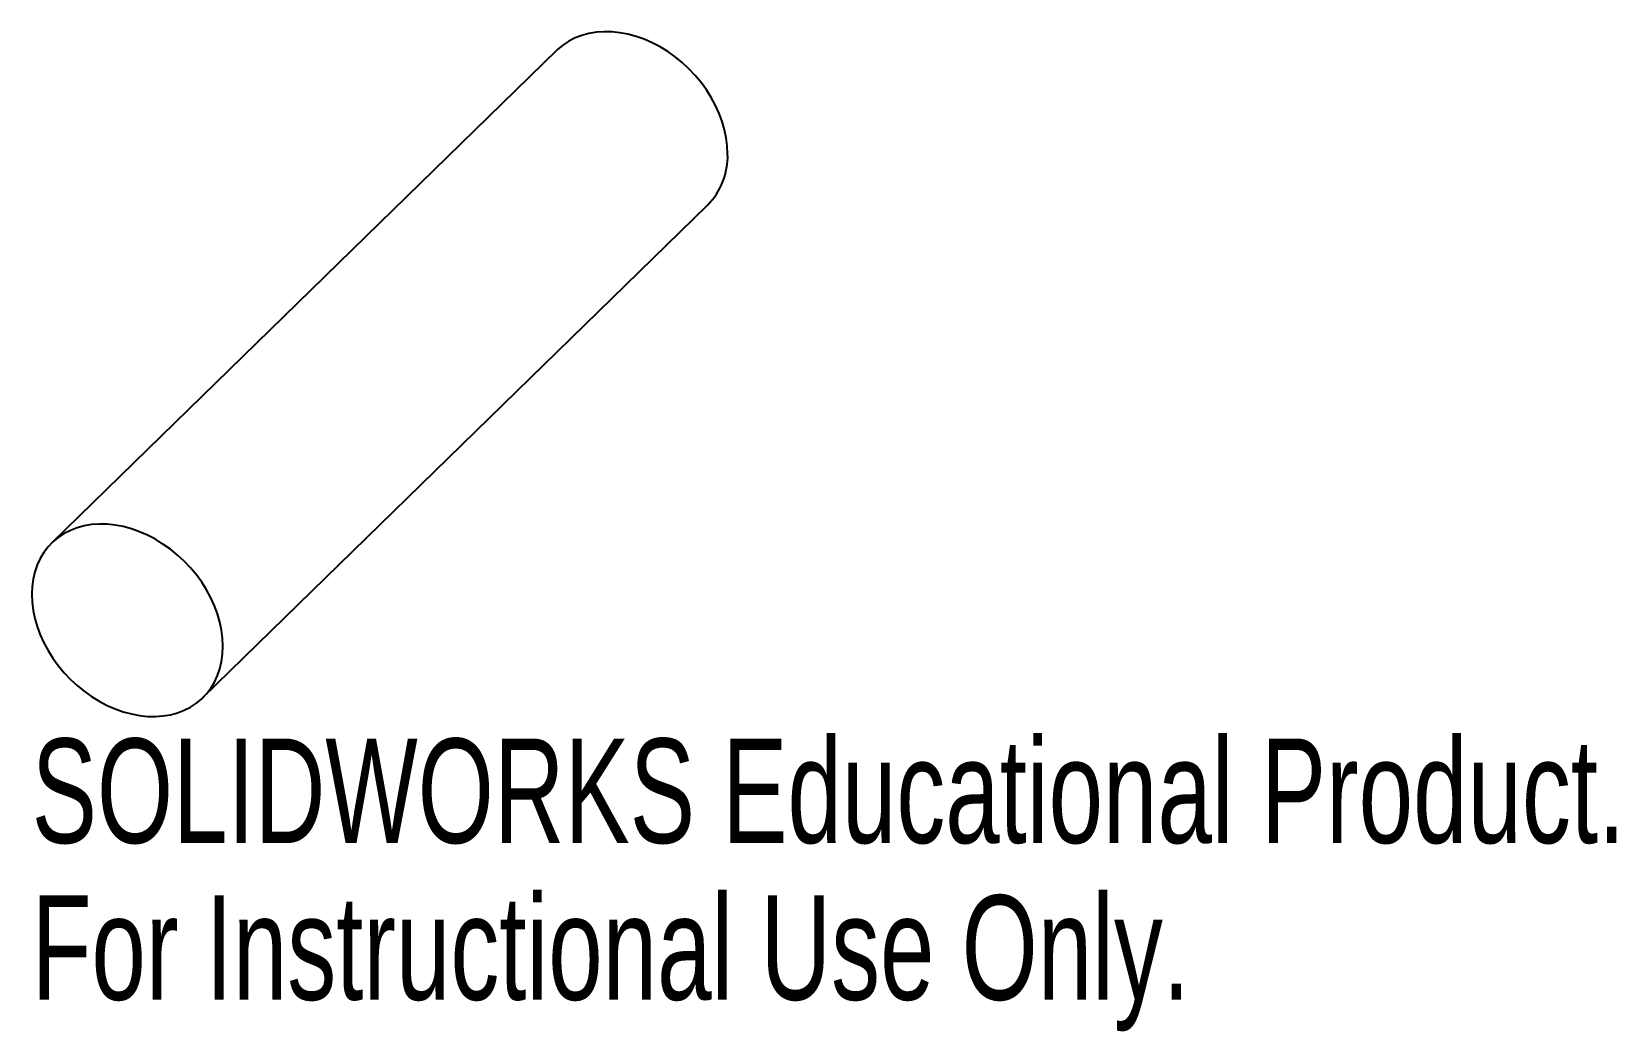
# Model space of a CAD drawing. Header units: millimetres. Extents: x -27.8 to 45.5, y -41.8 to 4.4.
import ezdxf

# ---------------------------------------------------------------- set-up
doc = ezdxf.new("R2010")
doc.units = ezdxf.units.MM
doc.styles.add('SLDTEXTSTYLE0', font='TXT', dxfattribs={"width": 0.7})

msp = doc.modelspace()

# ---------------------------------------------------------------- linework, layer by layer
at = {"color": 7, "linetype": 'Continuous', "lineweight": 25}
for p, q in [((-3.492, 3.578), (-26.827, -19.197)), ((-19.842, -26.354), (3.492, -3.578))]:
    msp.add_line(p, q, dxfattribs=at)
at = {"color": 7, "linetype": 'Continuous', "lineweight": 25, "flags": 128}
for points in [[(4.422, -1.202), (4.406, -0.834), (4.358, -0.46), (4.279, -0.083), (4.169, 0.295), (4.03, 0.67), (3.861, 1.041), (3.664, 1.404), (3.441, 1.757), (3.193, 2.098), (2.922, 2.423), (2.63, 2.731), (2.319, 3.019), (1.991, 3.286), (1.649, 3.529), (1.295, 3.746), (0.932, 3.936), (0.562, 4.098), (0.188, 4.231), (-0.188, 4.333), (-0.562, 4.404), (-0.932, 4.443), (-1.295, 4.45), (-1.649, 4.425), (-1.991, 4.368), (-2.319, 4.28), (-2.63, 4.16), (-2.922, 4.011), (-3.193, 3.833), (-3.441, 3.628), (-3.492, 3.578)], [(-18.913, -23.977), (-18.929, -23.609), (-18.976, -23.236), (-19.055, -22.859), (-19.165, -22.481), (-19.305, -22.105), (-19.474, -21.734), (-19.671, -21.371), (-19.894, -21.018), (-20.142, -20.678), (-20.413, -20.352), (-20.705, -20.044), (-21.016, -19.756), (-21.344, -19.49), (-21.686, -19.247), (-22.04, -19.029), (-22.403, -18.839), (-22.773, -18.677), (-23.147, -18.544), (-23.522, -18.442), (-23.896, -18.372), (-24.266, -18.333), (-24.63, -18.326), (-24.984, -18.351), (-25.326, -18.407), (-25.653, -18.496), (-25.964, -18.615), (-26.256, -18.764), (-26.527, -18.942), (-26.775, -19.148), (-26.999, -19.38), (-27.195, -19.636), (-27.364, -19.915), (-27.504, -20.214), (-27.614, -20.532), (-27.693, -20.867), (-27.741, -21.214), (-27.757, -21.574), (-27.741, -21.941), (-27.693, -22.315), (-27.614, -22.692), (-27.504, -23.07), (-27.364, -23.446), (-27.195, -23.816), (-26.999, -24.18), (-26.775, -24.533), (-26.527, -24.873), (-26.256, -25.199), (-25.964, -25.507), (-25.653, -25.795), (-25.326, -26.061), (-24.984, -26.304), (-24.63, -26.522), (-24.266, -26.712), (-23.896, -26.874), (-23.522, -27.006), (-23.147, -27.108), (-22.773, -27.179), (-22.403, -27.218), (-22.04, -27.225), (-21.686, -27.2), (-21.344, -27.143), (-21.016, -27.055), (-20.705, -26.936), (-20.413, -26.787), (-20.142, -26.609), (-19.894, -26.403), (-19.671, -26.171), (-19.474, -25.915), (-19.305, -25.636), (-19.165, -25.336), (-19.055, -25.018), (-18.976, -24.684), (-18.929, -24.336), (-18.913, -23.977)]]:
    msp.add_lwpolyline(points, dxfattribs=at)
at = {"color": 7, "linetype": 'Continuous', "lineweight": 25}
msp.add_arc((1.167, -1.298), 3.257, 315.56982, 1.69594, dxfattribs=at)

# ---------------------------------------------------------------- texts
at = {"color": 7, "linetype": 'Continuous', "char_height": 4.83362, "attachment_point": 1, "style": 'SLDTEXTSTYLE0'}
for s, insert in [('SOLIDWORKS Educational Product.', (-27.757, -28.245)), ('For Instructional Use Only.', (-27.757, -35.495))]:
    msp.add_mtext(s, dxfattribs=dict(at, insert=insert))

doc.saveas('drawing.dxf')
